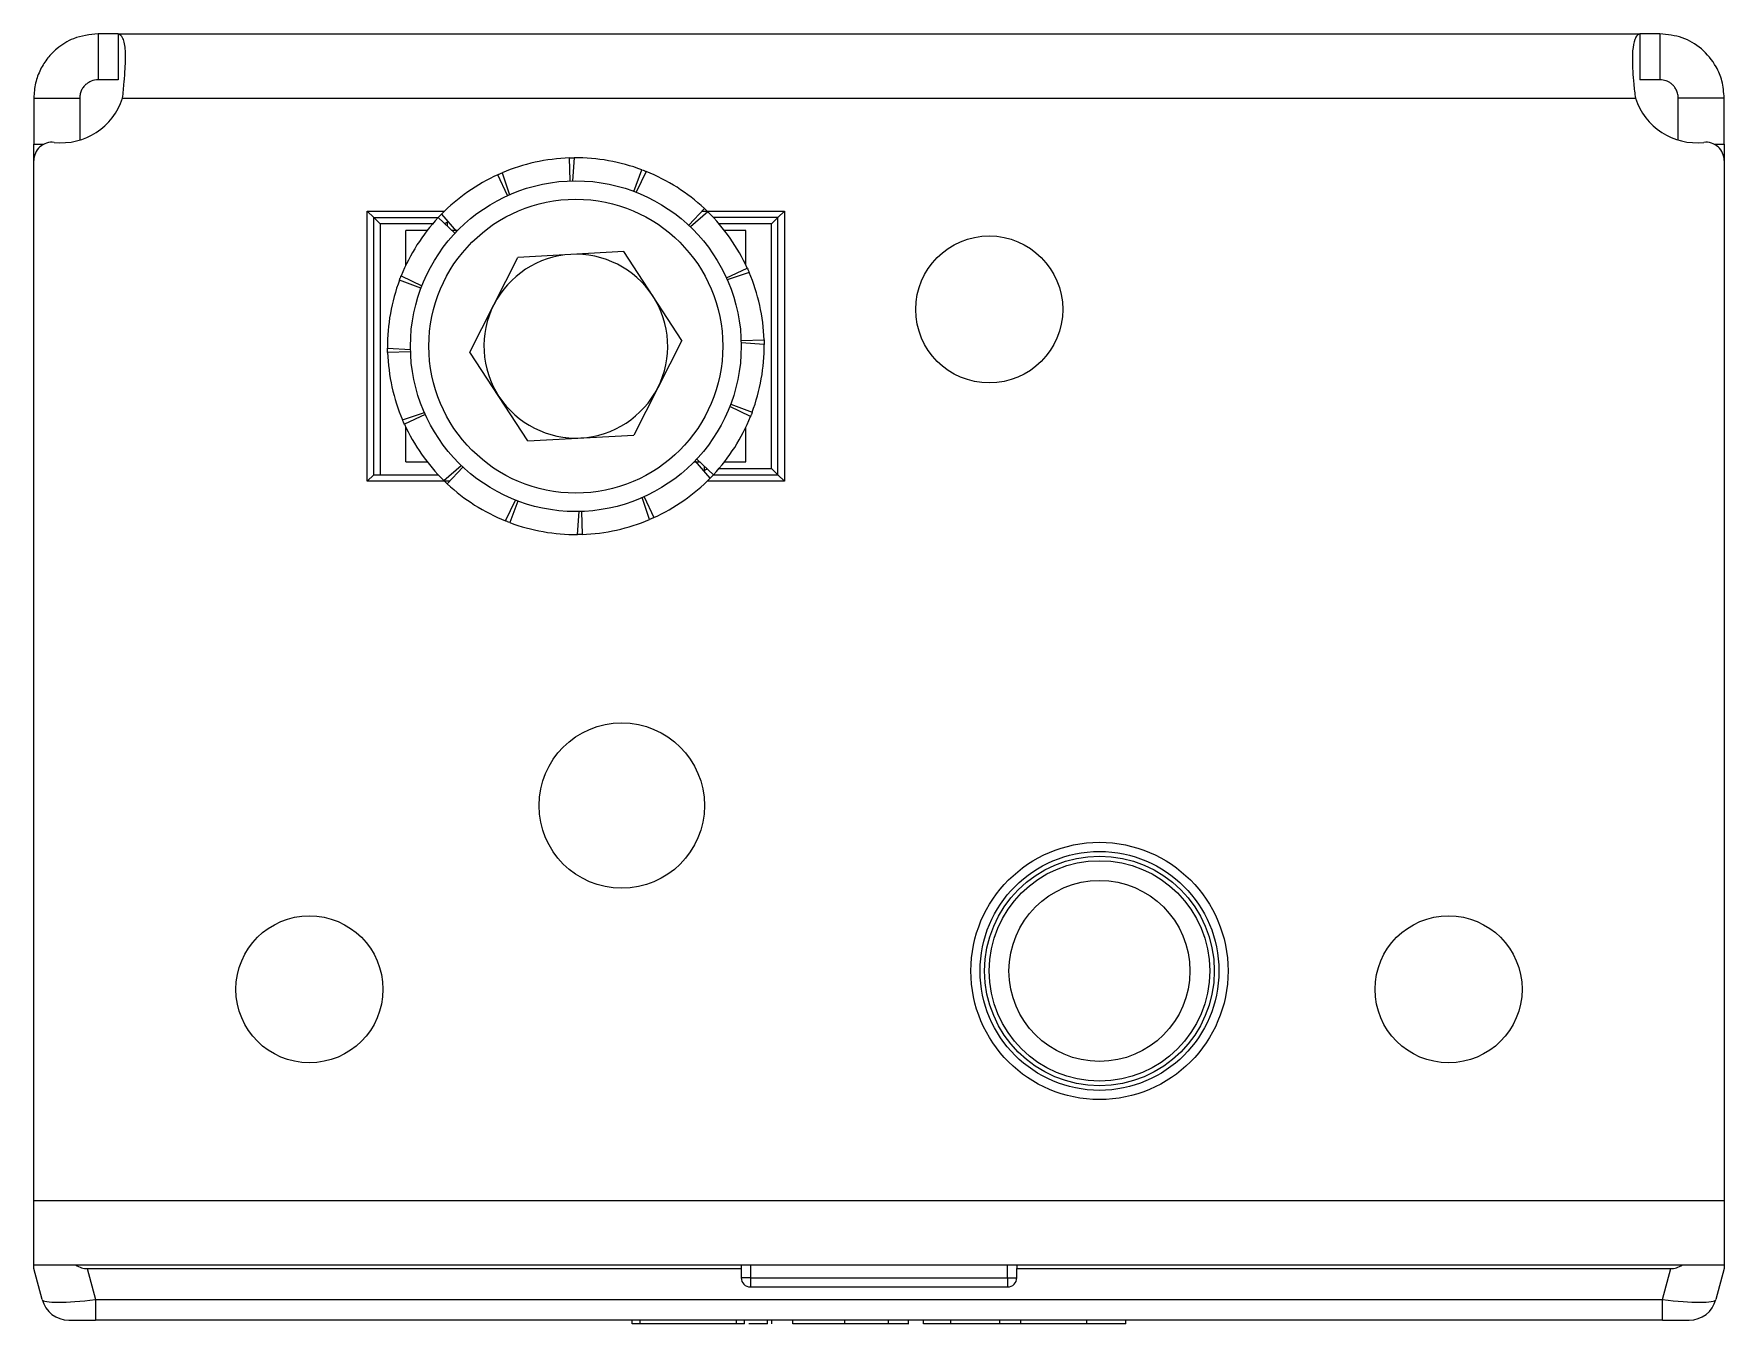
# Model space of a CAD drawing. Header units: millimetres. Extents: x 0 to 4678, y -962 to 570.
# Drawn here: x 1571.4 to 1663.4, y -961.8 to -891.6 of the extents above; entities that cross this region are included whole.
import ezdxf

# ---------------------------------------------------------------- set-up
doc = ezdxf.new("R2010")
doc.units = ezdxf.units.MM

msp = doc.modelspace()

# ---------------------------------------------------------------- linework, layer by layer
at = {"color": 7, "linetype": 'Continuous', "lineweight": 25}
for p, q in [((1574.886, -891.578), (1574.886, -894.078)), ((1575.973, -891.578), (1574.886, -891.578)), ((1575.973, -891.578), (1658.799, -891.578)), ((1575.973, -891.578), (1575.973, -894.078)), ((1658.799, -891.578), (1658.799, -894.078)), ((1659.886, -891.578), (1658.799, -891.578)), ((1659.886, -891.578), (1659.886, -894.078)), ((1575.973, -894.078), (1574.886, -894.078)), ((1659.886, -894.078), (1658.799, -894.078)), ((1571.386, -895.078), (1573.886, -895.078)), ((1571.386, -895.078), (1571.386, -897.581)), ((1573.886, -895.078), (1573.886, -897.361)), ((1663.386, -895.078), (1660.886, -895.078)), ((1660.886, -897.361), (1660.886, -895.078)), ((1663.386, -897.581), (1663.386, -895.078)), ((1571.386, -898.479), (1571.386, -897.581)), ((1663.386, -897.581), (1663.386, -898.479)), ((1571.386, -955.078), (1571.386, -898.479)), ((1600.58, -899.583), (1600.537, -898.334)), ((1600.787, -898.329), (1600.705, -899.58)), ((1663.386, -898.479), (1663.386, -955.078)), ((1597.161, -900.385), (1596.643, -899.247)), ((1596.872, -899.147), (1597.275, -900.334)), ((1604.045, -900.151), (1604.484, -898.98)), ((1604.717, -899.071), (1604.162, -900.196)), ((1589.536, -901.228), (1589.886, -901.578)), ((1589.886, -915.578), (1589.886, -901.578)), ((1589.886, -901.578), (1593.398, -901.578)), ((1589.886, -901.578), (1590.236, -901.928)), ((1594.309, -902.434), (1593.396, -901.581)), ((1593.568, -901.401), (1594.395, -902.343)), ((1607.03, -902.001), (1607.883, -901.088)), ((1608.063, -901.26), (1607.121, -902.088)), ((1611.886, -901.578), (1608.373, -901.578)), ((1611.536, -901.928), (1611.886, -901.578)), ((1611.886, -901.578), (1612.236, -901.228)), ((1611.886, -915.578), (1611.886, -901.578)), ((1592.801, -902.278), (1591.636, -902.278)), ((1591.636, -904.162), (1591.636, -902.278)), ((1593.886, -901.828), (1593.886, -902.039)), ((1594.459, -902.278), (1594.142, -902.278)), ((1610.136, -902.278), (1608.971, -902.278)), ((1610.136, -904.162), (1610.136, -902.278)), ((1603.494, -903.427), (1597.729, -903.744)), ((1606.651, -908.261), (1603.494, -903.427)), ((1595.121, -908.895), (1597.729, -903.744)), ((1609.079, -904.853), (1610.217, -904.336)), ((1592.459, -905.419), (1591.288, -904.98)), ((1591.379, -904.747), (1592.503, -905.302)), ((1610.317, -904.564), (1609.13, -904.968)), ((1590.636, -908.677), (1591.888, -908.759)), ((1591.891, -908.884), (1590.642, -908.927)), ((1598.278, -913.729), (1595.121, -908.895)), ((1606.651, -908.261), (1604.043, -913.412)), ((1609.881, -908.272), (1611.13, -908.229)), ((1611.135, -908.479), (1609.884, -908.397)), ((1591.455, -912.592), (1592.642, -912.189)), ((1592.693, -912.303), (1591.555, -912.821)), ((1610.393, -912.409), (1609.268, -911.855)), ((1609.313, -911.737), (1610.484, -912.176)), ((1591.636, -914.878), (1591.636, -912.994)), ((1598.278, -913.729), (1604.043, -913.412)), ((1610.136, -914.878), (1610.136, -912.994)), ((1591.636, -914.878), (1592.801, -914.878)), ((1593.709, -915.896), (1594.651, -915.069)), ((1594.742, -915.155), (1593.889, -916.068)), ((1607.313, -914.878), (1607.63, -914.878)), ((1608.204, -915.755), (1607.376, -914.813)), ((1607.463, -914.722), (1608.376, -915.575)), ((1607.886, -915.328), (1607.886, -915.117)), ((1608.971, -914.878), (1610.136, -914.878)), ((1611.536, -915.228), (1611.886, -915.578)), ((1589.536, -915.928), (1589.886, -915.578)), ((1589.886, -915.578), (1593.398, -915.578)), ((1608.373, -915.578), (1611.886, -915.578)), ((1611.886, -915.578), (1612.236, -915.928)), ((1597.055, -918.085), (1597.61, -916.961)), ((1597.727, -917.005), (1597.288, -918.176)), ((1604.9, -918.009), (1604.496, -916.822)), ((1604.611, -916.771), (1605.128, -917.909)), ((1600.985, -918.828), (1601.067, -917.576)), ((1601.192, -917.573), (1601.235, -918.822)), ((1571.386, -958.578), (1571.386, -955.078)), ((1663.386, -955.078), (1663.386, -958.578)), ((1571.386, -958.778), (1571.386, -958.578)), ((1571.386, -958.578), (1663.386, -958.578)), ((1609.886, -958.578), (1609.886, -958.778)), ((1624.886, -958.578), (1624.886, -958.778)), ((1663.386, -958.578), (1663.386, -958.778)), ((1571.838, -960.466), (1571.386, -958.778)), ((1574.284, -958.778), (1609.886, -958.778)), ((1609.886, -958.778), (1609.886, -959.278)), ((1624.886, -959.278), (1624.886, -958.778)), ((1624.886, -958.778), (1660.488, -958.778)), ((1663.386, -958.778), (1662.934, -960.466)), ((1610.386, -959.778), (1624.386, -959.778)), ((1573.287, -961.578), (1574.736, -961.578)), ((1660.036, -961.578), (1574.736, -961.578)), ((1603.958, -961.778), (1603.958, -961.578)), ((1609.638, -961.778), (1604.393, -961.778)), ((1610.072, -961.778), (1610.072, -961.578)), ((1611.309, -961.778), (1611.309, -961.578)), ((1611.561, -961.778), (1611.561, -961.578)), ((1612.704, -961.778), (1612.704, -961.578)), ((1615.532, -961.778), (1612.704, -961.778)), ((1619, -961.803), (1619, -961.578)), ((1619.812, -961.778), (1619.812, -961.578)), ((1621.3, -961.778), (1619.812, -961.778)), ((1621.3, -961.778), (1621.3, -961.578)), ((1623.967, -961.778), (1621.3, -961.778)), ((1623.967, -961.778), (1623.967, -961.578)), ((1625.099, -961.778), (1623.967, -961.778)), ((1625.099, -961.778), (1625.099, -961.578)), ((1625.158, -961.778), (1625.099, -961.778)), ((1630.813, -961.778), (1630.813, -961.578)), ((1660.036, -961.578), (1661.485, -961.578))]:
    msp.add_line(p, q, dxfattribs=at)
at = {"color": 8, "linetype": 'Continuous', "lineweight": 18}
for p, q in [((1576.218, -895.078), (1658.554, -895.078)), ((1571.386, -897.581), (1571.945, -897.581)), ((1662.827, -897.581), (1663.386, -897.581)), ((1589.536, -901.228), (1593.742, -901.228)), ((1589.536, -915.928), (1589.536, -901.228)), ((1607.752, -901.228), (1612.236, -901.228)), ((1612.236, -901.228), (1612.236, -915.928)), ((1593.086, -901.928), (1590.236, -901.928)), ((1590.236, -901.928), (1590.236, -915.578)), ((1611.536, -901.928), (1608.686, -901.928)), ((1611.536, -915.228), (1611.536, -901.928)), ((1608.686, -915.228), (1611.536, -915.228)), ((1594.02, -915.928), (1589.536, -915.928)), ((1612.236, -915.928), (1608.03, -915.928)), ((1571.386, -955.078), (1663.386, -955.078)), ((1610.386, -958.578), (1610.386, -959.278)), ((1624.386, -959.278), (1624.386, -958.578)), ((1574.284, -958.778), (1574.736, -960.466)), ((1610.386, -959.278), (1609.886, -959.278)), ((1610.386, -959.278), (1610.386, -959.778)), ((1610.386, -959.278), (1624.386, -959.278)), ((1624.386, -959.278), (1624.886, -959.278)), ((1624.386, -959.278), (1624.386, -959.778)), ((1660.036, -960.466), (1660.488, -958.778)), ((1574.736, -960.466), (1660.036, -960.466)), ((1574.736, -960.466), (1574.736, -961.578)), ((1660.036, -961.578), (1660.036, -960.466)), ((1604.393, -961.778), (1604.393, -961.578)), ((1609.638, -961.778), (1609.638, -961.578)), ((1615.532, -961.778), (1615.532, -961.578)), ((1617.894, -961.778), (1617.894, -961.578)), ((1628.703, -961.778), (1628.703, -961.578))]:
    msp.add_line(p, q, dxfattribs=at)
at = {"color": 7, "linetype": 'Continuous', "lineweight": 25}
for centre, radius in [((1600.886, -908.578), 9), ((1623.386, -906.578), 4), ((1603.386, -933.578), 4.5), ((1629.386, -942.578), 7), ((1629.386, -942.578), 6.5), ((1629.386, -942.578), 6), ((1629.386, -942.578), 4.925), ((1586.386, -943.578), 4), ((1648.386, -943.578), 4)]:
    msp.add_circle(centre, radius, dxfattribs=at)
at = {"color": 8, "linetype": 'Continuous', "lineweight": 18}
for centre, radius in [((1600.886, -908.578), 8), ((1629.386, -942.578), 6.25)]:
    msp.add_circle(centre, radius, dxfattribs=at)
at = {"color": 7, "linetype": 'Continuous', "lineweight": 25}
for centre, radius, start, end in [((1572.886, -894.007), 3.5, 263.62063, 342.17471), ((1661.886, -894.007), 3.5, 197.82529, 276.37937), ((1572.386, -898.479), 1, 83.62063, 180), ((1662.386, -898.479), 1, 360, 96.37937), ((1600.886, -908.578), 10.25, 91.95052, 113.05461), ((1600.886, -908.578), 10.25, 69.45052, 90.55461), ((1600.886, -908.578), 10.25, 114.45052, 135.55461), ((1600.886, -908.578), 10.25, 46.95052, 68.05461), ((1600.886, -908.578), 10.25, 136.95052, 158.05461), ((1600.886, -908.578), 10.25, 24.45052, 45.55461), ((1600.886, -908.578), 5, 93.14553, 153.14553), ((1600.886, -908.578), 5, 33.14553, 93.14553), ((1600.886, -908.578), 10.25, 159.45052, 180.55461), ((1600.886, -908.578), 10.25, 1.95052, 23.05461), ((1600.886, -908.578), 5, 333.14553, 33.14553), ((1600.886, -908.578), 5, 153.14553, 213.14553), ((1600.886, -908.578), 10.25, 181.95052, 203.05461), ((1600.886, -908.578), 10.25, 339.45052, 0.55461), ((1600.886, -908.578), 5, 213.14553, 273.14553), ((1600.886, -908.578), 5, 273.14553, 333.14553), ((1600.886, -908.578), 10.25, 316.95052, 338.05461), ((1600.886, -908.578), 10.25, 204.45052, 225.55461), ((1600.886, -908.578), 10.25, 226.95052, 248.05461), ((1600.886, -908.578), 10.25, 294.45052, 315.55461), ((1600.886, -908.578), 10.25, 271.95052, 293.05461), ((1600.886, -908.578), 10.25, 249.45052, 270.55461), ((1610.386, -959.278), 0.5, 180, 270), ((1624.386, -959.278), 0.5, 270, 0), ((1573.287, -960.078), 1.5, 195, 270), ((1661.485, -960.078), 1.5, 270, 345)]:
    msp.add_arc(centre, radius, start, end, dxfattribs=at)
for centre, major_axis, start_param, end_param in [((1571.386, -947.187), (3.099, -11.565), 6.030113, 6.216148), ((1663.386, -947.187), (-3.099, -11.565), 0.067037, 0.253072)]:
    msp.add_ellipse(centre, major_axis=major_axis, ratio=0.250563, start_param=start_param, end_param=end_param, dxfattribs=at)
at = {"color": 8, "linetype": 'Continuous', "lineweight": 18}
for centre, major_axis, start_param, end_param in [((1574.84, -960.078), (3.003, 0.382), 3.158333, 4.662092), ((1659.932, -960.078), (3.003, -0.382), 4.762686, 6.266445)]:
    msp.add_ellipse(centre, major_axis=major_axis, ratio=0.123038, start_param=start_param, end_param=end_param, dxfattribs=at)
at = {"color": 7, "linetype": 'Continuous', "lineweight": 25}
for points, knots in [([(1574.886, -891.578), (1574.43, -891.629), (1573.625, -891.718), (1572.714, -892.288), (1572.123, -892.887), (1571.723, -893.519), (1571.442, -894.264), (1571.405, -894.802), (1571.386, -895.078)], [0, 0, 0, 0, 0.254149, 0.448213, 0.574908, 0.708872, 0.850468, 1, 1, 1, 1]), ([(1576.218, -895.078), (1576.248, -894.784), (1576.305, -894.231), (1576.373, -893.33), (1576.396, -892.447), (1576.258, -891.722), (1576.07, -891.627), (1575.973, -891.578)], [0, 0, 0, 0, 0.16069, 0.301312, 0.521951, 0.753573, 1, 1, 1, 1]), ([(1658.799, -891.578), (1658.746, -891.595), (1658.646, -891.626), (1658.499, -891.91), (1658.398, -892.372), (1658.382, -893), (1658.401, -893.616), (1658.456, -894.321), (1658.521, -894.822), (1658.554, -895.078)], [0, 0, 0, 0, 0.144067, 0.271276, 0.474907, 0.597997, 0.726338, 0.860245, 1, 1, 1, 1]), ([(1663.386, -895.078), (1663.361, -894.762), (1663.315, -894.172), (1662.915, -893.226), (1662.203, -892.36), (1661.105, -891.702), (1660.3, -891.62), (1659.886, -891.578)], [0, 0, 0, 0, 0.17084, 0.319217, 0.548103, 0.767822, 1, 1, 1, 1]), ([(1574.886, -894.078), (1574.759, -894.091), (1574.546, -894.112), (1574.277, -894.271), (1574.099, -894.449), (1573.982, -894.632), (1573.901, -894.848), (1573.891, -895), (1573.886, -895.078)], [0, 0, 0, 0, 0.296302, 0.497469, 0.6154973, 0.73607, 0.8631142, 1, 1, 1, 1]), ([(1660.886, -895.078), (1660.879, -894.988), (1660.866, -894.82), (1660.773, -894.6), (1660.657, -894.433), (1660.527, -894.304), (1660.387, -894.207), (1660.163, -894.101), (1660, -894.088), (1659.886, -894.078)], [0, 0, 0, 0, 0.154359, 0.287283, 0.400435, 0.496544, 0.604314, 0.723151, 1, 1, 1, 1]), ([(1600.537, -898.334), (1600.579, -898.333), (1600.641, -898.331), (1600.724, -898.329), (1600.766, -898.329), (1600.787, -898.329)], [0, 0, 0, 0, 0.499981, 0.749988, 1, 1, 1, 1]), ([(1596.643, -899.247), (1596.681, -899.23), (1596.738, -899.205), (1596.815, -899.171), (1596.853, -899.155), (1596.872, -899.147)], [0, 0, 0, 0, 0.499981, 0.749988, 1, 1, 1, 1]), ([(1604.484, -898.98), (1604.523, -898.995), (1604.581, -899.017), (1604.659, -899.048), (1604.697, -899.063), (1604.717, -899.071)], [0, 0, 0, 0, 0.499981, 0.749988, 1, 1, 1, 1]), ([(1593.396, -901.581), (1593.424, -901.551), (1593.467, -901.505), (1593.525, -901.445), (1593.554, -901.416), (1593.568, -901.401)], [0, 0, 0, 0, 0.499981, 0.749988, 1, 1, 1, 1]), ([(1607.883, -901.088), (1607.913, -901.116), (1607.959, -901.159), (1608.019, -901.217), (1608.048, -901.246), (1608.063, -901.26)], [0, 0, 0, 0, 0.499981, 0.749988, 1, 1, 1, 1]), ([(1610.217, -904.336), (1610.234, -904.374), (1610.259, -904.43), (1610.293, -904.507), (1610.309, -904.545), (1610.317, -904.564)], [0, 0, 0, 0, 0.499981, 0.749988, 1, 1, 1, 1]), ([(1591.288, -904.98), (1591.303, -904.941), (1591.325, -904.883), (1591.355, -904.805), (1591.371, -904.767), (1591.379, -904.747)], [0, 0, 0, 0, 0.499981, 0.749988, 1, 1, 1, 1]), ([(1590.642, -908.927), (1590.641, -908.885), (1590.639, -908.823), (1590.637, -908.74), (1590.637, -908.698), (1590.636, -908.677)], [0, 0, 0, 0, 0.499981, 0.749988, 1, 1, 1, 1]), ([(1611.13, -908.229), (1611.131, -908.271), (1611.133, -908.333), (1611.135, -908.416), (1611.135, -908.458), (1611.135, -908.479)], [0, 0, 0, 0, 0.499981, 0.749988, 1, 1, 1, 1]), ([(1591.555, -912.821), (1591.538, -912.783), (1591.512, -912.726), (1591.479, -912.649), (1591.463, -912.611), (1591.455, -912.592)], [0, 0, 0, 0, 0.499981, 0.749988, 1, 1, 1, 1]), ([(1610.484, -912.176), (1610.469, -912.215), (1610.447, -912.273), (1610.416, -912.351), (1610.401, -912.389), (1610.393, -912.409)], [0, 0, 0, 0, 0.499981, 0.749988, 1, 1, 1, 1]), ([(1593.889, -916.068), (1593.859, -916.04), (1593.813, -915.997), (1593.753, -915.939), (1593.723, -915.91), (1593.709, -915.896)], [0, 0, 0, 0, 0.4999808, 0.7499881, 1, 1, 1, 1]), ([(1608.376, -915.575), (1608.348, -915.605), (1608.305, -915.651), (1608.247, -915.711), (1608.218, -915.741), (1608.204, -915.755)], [0, 0, 0, 0, 0.499981, 0.749988, 1, 1, 1, 1]), ([(1597.288, -918.176), (1597.249, -918.161), (1597.191, -918.139), (1597.113, -918.109), (1597.075, -918.093), (1597.055, -918.085)], [0, 0, 0, 0, 0.499981, 0.749988, 1, 1, 1, 1]), ([(1605.128, -917.909), (1605.091, -917.926), (1605.034, -917.952), (1604.957, -917.985), (1604.919, -918.001), (1604.9, -918.009)], [0, 0, 0, 0, 0.499981, 0.749988, 1, 1, 1, 1]), ([(1601.235, -918.822), (1601.193, -918.823), (1601.131, -918.825), (1601.048, -918.827), (1601.006, -918.827), (1600.985, -918.828)], [0, 0, 0, 0, 0.4999808, 0.7499881, 1, 1, 1, 1]), ([(1604.393, -961.778), (1604.328, -961.778), (1604.201, -961.778), (1604.06, -961.778), (1603.974, -961.778), (1603.964, -961.778), (1603.958, -961.778)], [0, 0, 0, 0, 0.281303, 0.555629, 0.773878, 1, 1, 1, 1]), ([(1610.072, -961.778), (1610.063, -961.778), (1610.047, -961.778), (1609.931, -961.778), (1609.789, -961.778), (1609.689, -961.778), (1609.638, -961.778)], [0, 0, 0, 0, 0.285248, 0.560563, 0.777151, 1, 1, 1, 1]), ([(1611.309, -961.778), (1611.257, -961.778), (1611.147, -961.778), (1610.847, -961.778), (1610.563, -961.778), (1610.358, -961.778), (1610.293, -961.778)], [0, 0, 0, 0, 0.255277, 0.538303, 0.854078, 1, 1, 1, 1]), ([(1611.132, -961.778), (1611.018, -961.778), (1610.774, -961.778), (1610.47, -961.778), (1610.294, -961.778), (1610.293, -961.778)], [0, 0, 0, 0, 0.466249, 0.997338, 1, 1, 1, 1]), ([(1617.894, -961.778), (1617.735, -961.778), (1617.376, -961.778), (1616.577, -961.778), (1615.944, -961.778), (1615.532, -961.778)], [0, 0, 0, 0, 0.216742, 0.489643, 1, 1, 1, 1]), ([(1618.983, -961.778), (1618.988, -961.778), (1619.016, -961.778), (1618.859, -961.778), (1618.491, -961.778), (1618.104, -961.778), (1617.894, -961.778)], [0, 0, 0, 0, 0.061615, 0.333035, 0.637399, 1, 1, 1, 1]), ([(1628.703, -961.778), (1628.202, -961.778), (1627.267, -961.778), (1626.074, -961.778), (1625.349, -961.778), (1625.168, -961.778), (1625.158, -961.778)], [0, 0, 0, 0, 0.3819835, 0.7133523, 0.984017, 1, 1, 1, 1]), ([(1630.813, -961.778), (1630.444, -961.778), (1629.755, -961.778), (1629.036, -961.778), (1628.703, -961.778)], [0, 0, 0, 0, 0.5368, 1, 1, 1, 1])]:
    msp.add_open_spline(points, degree=3, knots=knots, dxfattribs=at)
at = {"color": 8, "linetype": 'Continuous', "lineweight": 18}
for points, knots in [([(1593.73, -901.894), (1593.746, -901.889), (1593.783, -901.876), (1593.827, -901.856), (1593.862, -901.84), (1593.882, -901.83), (1593.885, -901.829), (1593.886, -901.828)], [0, 0, 0, 0, 0.166986, 0.400819, 0.616896, 0.816203, 1, 1, 1, 1]), ([(1607.886, -915.328), (1607.887, -915.327), (1607.889, -915.326), (1607.91, -915.316), (1607.945, -915.301), (1607.989, -915.28), (1608.026, -915.267), (1608.041, -915.262)], [0, 0, 0, 0, 0.1837965, 0.3831037, 0.5991807, 0.8330137, 1, 1, 1, 1])]:
    msp.add_open_spline(points, degree=3, knots=knots, dxfattribs=at)

doc.saveas('drawing.dxf')
